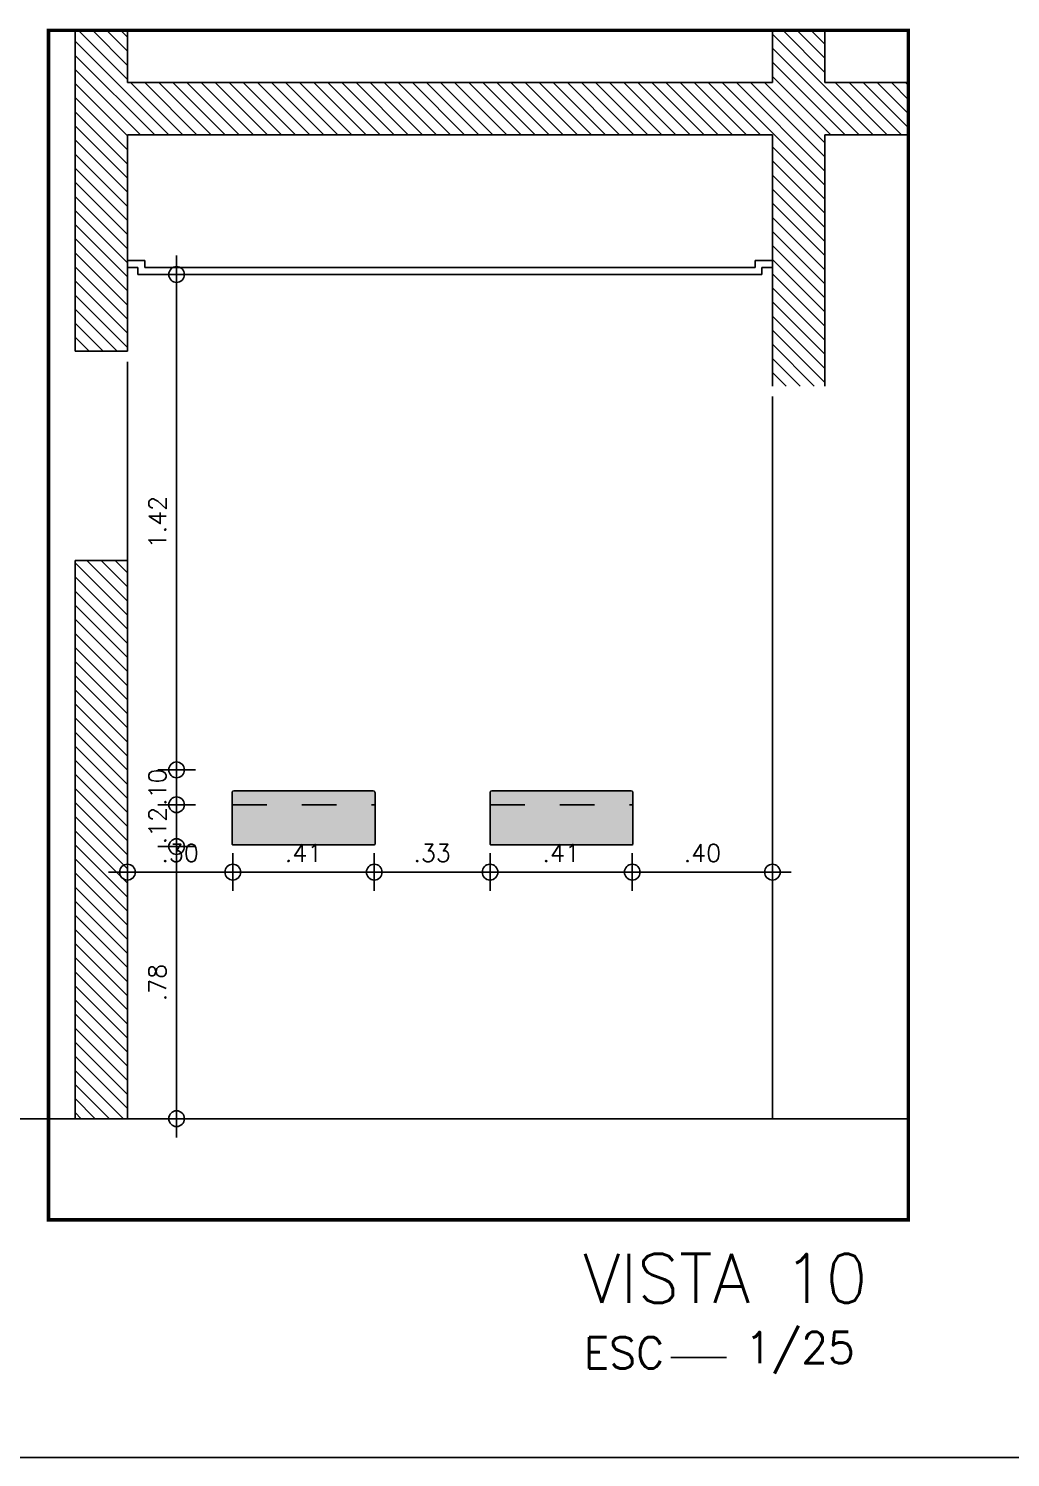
# Model space of a CAD drawing. Header units: millimetres. Extents: x 2182 to 2335, y 1488 to 1614.
# Drawn here: x 2298.516 to 2301.333, y 1508.75 to 1512.846 of the extents above; entities that cross this region are included whole.
import ezdxf

# ---------------------------------------------------------------- set-up
doc = ezdxf.new("R2010")
doc.units = ezdxf.units.MM
doc.linetypes.add('DIVIDE', pattern=[1.25, 0.5, -0.25, 0, -0.25, 0, -0.25])
doc.linetypes.add('HIDDEN2', pattern=[0.1875, 0.125, -0.0625])
for name, color, linetype in [('AI-Equip san', 1, 'Continuous'), ('COTA', 250, 'Continuous'), ('Esquadria', 2, 'Continuous'), ('Hachura', 8, 'Continuous'), ('PAREDE', 7, 'Continuous'), ('Prancha', 6, 'Continuous'), ('TEXTO', 7, 'Continuous')]:
    doc.layers.add(name, color=color, linetype=linetype)
doc.layers.add('AI-Hatch equip san', color=255, linetype='Continuous', lineweight=0)
doc.styles.add('NORMAL', font='romans.shx')
doc.styles.add('ROMANS', font='romans')
doc.dimstyles.new('D25', dxfattribs={"dimtxt": 0.05, "dimasz": 0.045, "dimexe": 0.18, "dimexo": 0.0625, "dimgap": 0.03, "dimtad": 1, "dimzin": 4, "dimdsep": 46, "dimtxsty": 'NORMAL', "dimblk1": 'DOT1', "dimblk2": 'DOT1', "dimsah": 1, "dimcen": 0.045, "dimse1": 1, "dimse2": 1, "dimclrd": 256, "dimclre": 256, "dimclrt": 7, "dimaunit": 1, "dimadec": 0, "dimazin": 0, "dimtfac": 1, "dimtix": 1, "dimtmove": 2, "dimatfit": 3, "dimldrblk": 'SMALL', "dimfxl": 1, "dimtvp": 1.75, "dimtolj": 1, "dimtzin": 0, "dimarcsym": 0})

# ---------------------------------------------------------------- blocks, each defined once
blk = doc.blocks.new('CUBA DE SEMI ENCAIXE DECA - L830 - VISTA')
at = {"layer": 'AI-Hatch equip san'}
blk.add_hatch(color=256, dxfattribs=at).paths.add_polyline_path([(0.205, 0.1499), (0.205, 0.002, -0.414214), (0.203, 0), (-0.203, 0, -0.414223), (-0.205, 0.002), (-0.205, 0.1499, -0.414214), (-0.1999, 0.155), (-0.0835, 0.155), (-0.0833, 0.155), (0.1999, 0.155, -0.414214)])
for p, q in [((-0.205, 0.002), (-0.205, 0.1499)), ((-0.1999, 0.155), (-0.0835, 0.155)), ((0.205, 0.1499), (0.205, 0.002)), ((0.203, 0), (-0.203, 0))]:
    blk.add_line(p, q)
for points in [[(-0.0833, 0.155), (0.1999, 0.155)], [(0.1845, 0.155), (0.1999, 0.155)], [(0.1845, 0.155), (0.1999, 0.155)]]:
    blk.add_lwpolyline(points)
at = {"color": 1, "linetype": 'HIDDEN2', "ltscale": 0.3}
blk.add_lwpolyline([(-0.205, 0.115), (0.205, 0.115)], dxfattribs=at)
for centre, radius, start, end in [((-0.1999, 0.1499), 0.00507, 90, 180), ((0.1999, 0.1499), 0.00507, 360, 90), ((-0.203, 0.002), 0.00203, 180, 270.0019), ((0.203, 0.002), 0.00203, 270, 0)]:
    blk.add_arc(centre, radius, start, end)
blk = doc.blocks.new('DOT1')
for p, q in [((0, 1.2), (0, -1.2)), ((-1.2, 0), (1.2, 0))]:
    blk.add_line(p, q)
blk.add_circle((0, 0), 0.5)
blk = doc.blocks.new('*D862')
at = {"layer": 'COTA', "linetype": 'Continuous', "lineweight": -2, "transparency": 16777216}
blk.add_line((2298.9407, 1509.766), (2298.9407, 1510.456), dxfattribs=at)
at = {"layer": 'Defpoints', "color": 0, "linetype": 'Continuous', "transparency": 16777216}
for p in [(2298.7999, 1510.501), (2298.9407, 1510.501), (2298.7999, 1509.721)]:
    blk.add_point(p, dxfattribs=at)
at = {"layer": 'COTA', "linetype": 'Continuous', "lineweight": -2, "transparency": 16777216, "xscale": 0.045, "yscale": 0.045, "zscale": 0.045}
for p, rotation in [((2298.9407, 1510.501), 90), ((2298.9407, 1509.721), 270)]:
    blk.add_blockref('DOT1', p, dxfattribs=dict(at, rotation=rotation))
at = {"layer": 'COTA', "color": 7, "linetype": 'Continuous', "transparency": 16777216, "insert": (2298.8857, 1510.111), "char_height": 0.05, "attachment_point": 5, "rotation": 90, "style": 'NORMAL'}
blk.add_mtext('\\A1;.78', dxfattribs=at)
blk = doc.blocks.new('_Small')
at = {"color": 0, "linetype": 'ByBlock', "lineweight": -2}
blk.add_circle((0, 0), 0.25, dxfattribs=at)
blk = doc.blocks.new('*D863')
at = {"layer": 'COTA', "linetype": 'Continuous', "lineweight": -2, "transparency": 16777216}
for p, q in [((2298.9407, 1510.666), (2298.9407, 1510.711)), ((2298.9407, 1510.501), (2298.9407, 1510.621)), ((2298.9407, 1510.456), (2298.9407, 1510.411))]:
    blk.add_line(p, q, dxfattribs=at)
at = {"layer": 'Defpoints', "color": 0, "linetype": 'Continuous', "transparency": 16777216}
for p in [(2298.7999, 1510.621), (2298.9407, 1510.621), (2298.7999, 1510.501)]:
    blk.add_point(p, dxfattribs=at)
at = {"layer": 'COTA', "linetype": 'Continuous', "lineweight": -2, "transparency": 16777216, "xscale": 0.045, "yscale": 0.045, "zscale": 0.045}
for p, rotation in [((2298.9407, 1510.621), 270), ((2298.9407, 1510.501), 90)]:
    blk.add_blockref('DOT1', p, dxfattribs=dict(at, rotation=rotation))
at = {"layer": 'COTA', "color": 7, "linetype": 'Continuous', "transparency": 16777216, "insert": (2298.8857, 1510.561), "char_height": 0.05, "attachment_point": 5, "rotation": 90, "style": 'NORMAL'}
blk.add_mtext('\\A1;.12', dxfattribs=at)
blk = doc.blocks.new('*D864')
at = {"layer": 'COTA', "linetype": 'Continuous', "lineweight": -2, "transparency": 16777216}
for p, q in [((2298.9407, 1510.766), (2298.9407, 1510.811)), ((2298.9407, 1510.621), (2298.9407, 1510.721)), ((2298.9407, 1510.576), (2298.9407, 1510.531))]:
    blk.add_line(p, q, dxfattribs=at)
at = {"layer": 'Defpoints', "color": 0, "linetype": 'Continuous', "transparency": 16777216}
for p in [(2298.7999, 1510.721), (2298.9407, 1510.721), (2298.7999, 1510.621)]:
    blk.add_point(p, dxfattribs=at)
at = {"layer": 'COTA', "linetype": 'Continuous', "lineweight": -2, "transparency": 16777216, "xscale": 0.045, "yscale": 0.045, "zscale": 0.045}
for p, rotation in [((2298.9407, 1510.721), 270), ((2298.9407, 1510.621), 90)]:
    blk.add_blockref('DOT1', p, dxfattribs=dict(at, rotation=rotation))
at = {"layer": 'COTA', "color": 7, "linetype": 'Continuous', "transparency": 16777216, "insert": (2298.8857, 1510.671), "char_height": 0.05, "attachment_point": 5, "rotation": 90, "style": 'NORMAL'}
blk.add_mtext('\\A1;.10', dxfattribs=at)
blk = doc.blocks.new('*D865')
at = {"layer": 'COTA', "linetype": 'Continuous', "lineweight": -2, "transparency": 16777216}
blk.add_line((2298.9407, 1510.766), (2298.9407, 1512.096), dxfattribs=at)
at = {"layer": 'Defpoints', "color": 0, "linetype": 'Continuous', "transparency": 16777216}
for p in [(2298.8299, 1512.141), (2298.9407, 1512.141), (2298.7999, 1510.721)]:
    blk.add_point(p, dxfattribs=at)
at = {"layer": 'COTA', "linetype": 'Continuous', "lineweight": -2, "transparency": 16777216, "xscale": 0.045, "yscale": 0.045, "zscale": 0.045}
for p, rotation in [((2298.9407, 1512.141), 90), ((2298.9407, 1510.721), 270)]:
    blk.add_blockref('DOT1', p, dxfattribs=dict(at, rotation=rotation))
at = {"layer": 'COTA', "color": 7, "linetype": 'Continuous', "transparency": 16777216, "insert": (2298.8857, 1511.431), "char_height": 0.05, "attachment_point": 5, "rotation": 90, "style": 'NORMAL'}
blk.add_mtext('\\A1;1.42', dxfattribs=at)
blk = doc.blocks.new('*D866')
at = {"layer": 'COTA', "linetype": 'Continuous', "lineweight": -2, "transparency": 16777216}
blk.add_line((2298.8449, 1510.4277), (2299.057, 1510.4277), dxfattribs=at)
at = {"layer": 'Defpoints', "color": 0, "linetype": 'Continuous', "transparency": 16777216}
for p in [(2298.7999, 1510.501), (2299.102, 1510.508), (2299.102, 1510.4277)]:
    blk.add_point(p, dxfattribs=at)
at = {"layer": 'COTA', "linetype": 'Continuous', "lineweight": -2, "transparency": 16777216, "xscale": 0.045, "yscale": 0.045, "zscale": 0.045, "rotation": 180}
blk.add_blockref('DOT1', (2298.7999, 1510.4277), dxfattribs=at)
at = {"layer": 'COTA', "linetype": 'Continuous', "lineweight": -2, "transparency": 16777216, "xscale": 0.045, "yscale": 0.045, "zscale": 0.045}
blk.add_blockref('DOT1', (2299.102, 1510.4277), dxfattribs=at)
at = {"layer": 'COTA', "color": 7, "linetype": 'Continuous', "transparency": 16777216, "insert": (2298.951, 1510.4827), "char_height": 0.05, "attachment_point": 5, "style": 'NORMAL'}
blk.add_mtext('\\A1;.30', dxfattribs=at)
blk = doc.blocks.new('*D867')
at = {"layer": 'COTA', "linetype": 'Continuous', "lineweight": -2, "transparency": 16777216}
blk.add_line((2299.147, 1510.4277), (2299.4629, 1510.4277), dxfattribs=at)
at = {"layer": 'Defpoints', "color": 0, "linetype": 'Continuous', "transparency": 16777216}
for p in [(2299.102, 1510.508), (2299.5079, 1510.506), (2299.5079, 1510.4277)]:
    blk.add_point(p, dxfattribs=at)
at = {"layer": 'COTA', "linetype": 'Continuous', "lineweight": -2, "transparency": 16777216, "xscale": 0.045, "yscale": 0.045, "zscale": 0.045, "rotation": 180}
blk.add_blockref('DOT1', (2299.102, 1510.4277), dxfattribs=at)
at = {"layer": 'COTA', "linetype": 'Continuous', "lineweight": -2, "transparency": 16777216, "xscale": 0.045, "yscale": 0.045, "zscale": 0.045}
blk.add_blockref('DOT1', (2299.5079, 1510.4277), dxfattribs=at)
at = {"layer": 'COTA', "color": 7, "linetype": 'Continuous', "transparency": 16777216, "insert": (2299.3049, 1510.4827), "char_height": 0.05, "attachment_point": 5, "style": 'NORMAL'}
blk.add_mtext('\\A1;.41', dxfattribs=at)
blk = doc.blocks.new('*D868')
at = {"layer": 'COTA', "linetype": 'Continuous', "lineweight": -2, "transparency": 16777216}
blk.add_line((2299.5529, 1510.4277), (2299.7949, 1510.4277), dxfattribs=at)
at = {"layer": 'Defpoints', "color": 0, "linetype": 'Continuous', "transparency": 16777216}
for p in [(2299.5079, 1510.506), (2299.8399, 1510.501), (2299.8399, 1510.4277)]:
    blk.add_point(p, dxfattribs=at)
at = {"layer": 'COTA', "linetype": 'Continuous', "lineweight": -2, "transparency": 16777216, "xscale": 0.045, "yscale": 0.045, "zscale": 0.045, "rotation": 180}
blk.add_blockref('DOT1', (2299.5079, 1510.4277), dxfattribs=at)
at = {"layer": 'COTA', "linetype": 'Continuous', "lineweight": -2, "transparency": 16777216, "xscale": 0.045, "yscale": 0.045, "zscale": 0.045}
blk.add_blockref('DOT1', (2299.8399, 1510.4277), dxfattribs=at)
at = {"layer": 'COTA', "color": 7, "linetype": 'Continuous', "transparency": 16777216, "insert": (2299.6739, 1510.4827), "char_height": 0.05, "attachment_point": 5, "style": 'NORMAL'}
blk.add_mtext('\\A1;.33', dxfattribs=at)
blk = doc.blocks.new('*D869')
at = {"layer": 'COTA', "linetype": 'Continuous', "lineweight": -2, "transparency": 16777216}
blk.add_line((2299.8849, 1510.4277), (2300.2029, 1510.4277), dxfattribs=at)
at = {"layer": 'Defpoints', "color": 0, "linetype": 'Continuous', "transparency": 16777216}
for p in [(2299.8399, 1510.501), (2300.2479, 1510.506), (2300.2479, 1510.4277)]:
    blk.add_point(p, dxfattribs=at)
at = {"layer": 'COTA', "linetype": 'Continuous', "lineweight": -2, "transparency": 16777216, "xscale": 0.045, "yscale": 0.045, "zscale": 0.045, "rotation": 180}
blk.add_blockref('DOT1', (2299.8399, 1510.4277), dxfattribs=at)
at = {"layer": 'COTA', "linetype": 'Continuous', "lineweight": -2, "transparency": 16777216, "xscale": 0.045, "yscale": 0.045, "zscale": 0.045}
blk.add_blockref('DOT1', (2300.2479, 1510.4277), dxfattribs=at)
at = {"layer": 'COTA', "color": 7, "linetype": 'Continuous', "transparency": 16777216, "insert": (2300.0439, 1510.4827), "char_height": 0.05, "attachment_point": 5, "style": 'NORMAL'}
blk.add_mtext('\\A1;.41', dxfattribs=at)
blk = doc.blocks.new('*D870')
at = {"layer": 'COTA', "linetype": 'Continuous', "lineweight": -2, "transparency": 16777216}
blk.add_line((2300.2929, 1510.4277), (2300.6049, 1510.4277), dxfattribs=at)
at = {"layer": 'Defpoints', "color": 0, "linetype": 'Continuous', "transparency": 16777216}
for p in [(2300.6499, 1510.621), (2300.2479, 1510.506), (2300.6499, 1510.4277)]:
    blk.add_point(p, dxfattribs=at)
at = {"layer": 'COTA', "linetype": 'Continuous', "lineweight": -2, "transparency": 16777216, "xscale": 0.045, "yscale": 0.045, "zscale": 0.045, "rotation": 180}
blk.add_blockref('DOT1', (2300.2479, 1510.4277), dxfattribs=at)
at = {"layer": 'COTA', "linetype": 'Continuous', "lineweight": -2, "transparency": 16777216, "xscale": 0.045, "yscale": 0.045, "zscale": 0.045}
blk.add_blockref('DOT1', (2300.6499, 1510.4277), dxfattribs=at)
at = {"layer": 'COTA', "color": 7, "linetype": 'Continuous', "transparency": 16777216, "insert": (2300.4489, 1510.4827), "char_height": 0.05, "attachment_point": 5, "style": 'NORMAL'}
blk.add_mtext('\\A1;.40', dxfattribs=at)

msp = doc.modelspace()

# ---------------------------------------------------------------- hatches: boundary and pattern name
at = {"layer": 'Hachura'}
h = msp.add_hatch(dxfattribs=at)
h.set_pattern_fill('ANSI31', color=256, scale=0.009, angle=-90)
h.set_pattern_definition([(315, (899.82491, 4408.30195), (0.02020557627, 0.02020557627), [])])
h.paths.add_polyline_path([(2298.7999, 1511.321), (2298.6499, 1511.321), (2298.6499, 1509.721), (2298.7999, 1509.721)])
h.paths.add_polyline_path([(2298.6499, 1511.921), (2298.7999, 1511.921), (2298.7999, 1512.541), (2300.6499, 1512.541), (2300.6499, 1511.821), (2300.7999, 1511.821), (2300.7999, 1512.541), (2301.0399, 1512.541), (2301.0399, 1512.691), (2300.7999, 1512.691), (2300.7999, 1512.841), (2300.6499, 1512.841), (2300.6499, 1512.691), (2298.7999, 1512.691), (2298.7999, 1512.841), (2298.6499, 1512.841)])

# ---------------------------------------------------------------- linework, layer by layer
at = {"layer": 'Esquadria', "color": 8}
for p, q in [((2298.7999, 1511.891), (2298.7999, 1511.321)), ((2300.6499, 1511.791), (2300.6499, 1509.721))]:
    msp.add_line(p, q, dxfattribs=at)
at = {"layer": 'PAREDE'}
for p, q in [((2298.7999, 1512.841), (2298.6499, 1512.841)), ((2298.6499, 1512.691), (2298.6499, 1512.841)), ((2298.7999, 1512.691), (2298.7999, 1512.841)), ((2301.0399, 1512.841), (2300.6499, 1512.841)), ((2300.6499, 1512.691), (2300.6499, 1512.841)), ((2300.7999, 1512.691), (2300.7999, 1512.841)), ((2301.0399, 1512.541), (2301.0399, 1512.841)), ((2298.6499, 1511.921), (2298.6499, 1512.691)), ((2300.6499, 1512.691), (2298.7999, 1512.691)), ((2301.0399, 1512.691), (2300.7999, 1512.691)), ((2300.6499, 1512.541), (2298.7999, 1512.541)), ((2298.7999, 1511.921), (2298.7999, 1512.541)), ((2300.6499, 1511.821), (2300.6499, 1512.541)), ((2301.0399, 1512.541), (2300.7999, 1512.541)), ((2300.7999, 1511.821), (2300.7999, 1512.541)), ((2298.8499, 1512.181), (2298.7999, 1512.181)), ((2298.8499, 1512.161), (2298.8499, 1512.181)), ((2300.6499, 1512.181), (2300.5999, 1512.181)), ((2300.5999, 1512.161), (2300.5999, 1512.181)), ((2298.8299, 1512.161), (2298.7999, 1512.161)), ((2298.8299, 1512.141), (2298.8299, 1512.161)), ((2300.6199, 1512.141), (2298.8299, 1512.141)), ((2300.5999, 1512.161), (2298.8499, 1512.161)), ((2300.6499, 1512.161), (2300.6199, 1512.161)), ((2300.6199, 1512.141), (2300.6199, 1512.161)), ((2298.7999, 1511.921), (2298.6499, 1511.921)), ((2298.6499, 1509.721), (2298.6499, 1511.321)), ((2298.7999, 1511.321), (2298.6499, 1511.321)), ((2298.7999, 1509.721), (2298.7999, 1511.321)), ((2300.6499, 1509.721), (2300.6499, 1510.721)), ((2301.0399, 1509.721), (2298.4099, 1509.721))]:
    msp.add_line(p, q, dxfattribs=at)
at = {"layer": 'Prancha', "color": 7}
msp.add_line((2300.3581, 1509.0361), (2300.518, 1509.0361), dxfattribs=at)
at = {"layer": 'Prancha', "color": 2}
msp.add_line((2307.6789, 1508.7499), (2291.2031, 1508.7499), dxfattribs=at)
at = {"layer": 'TEXTO', "color": 211, "linetype": 'DIVIDE', "const_width": 0.01}
msp.add_lwpolyline([(2301.0399, 1509.4311), (2298.5732, 1509.4311), (2298.5732, 1512.841), (2301.0399, 1512.841)], close=True, dxfattribs=at)

# ---------------------------------------------------------------- block references
at = {"layer": 'AI-Equip san'}
for p in [(2299.3049, 1510.506), (2300.0449, 1510.506)]:
    msp.add_blockref('CUBA DE SEMI ENCAIXE DECA - L830 - VISTA', p, dxfattribs=at)

# ---------------------------------------------------------------- texts
at = {"layer": 'Prancha', "color": 2, "insert": (2300.1063, 1509.2635), "char_height": 0.14, "attachment_point": 4, "style": 'ROMANS'}
msp.add_mtext('VISTA 10', dxfattribs=at)
at = {"layer": 'Prancha', "color": 7, "char_height": 0.0896, "attachment_point": 4, "style": 'ROMANS'}
for s, insert in [('1/25', (2300.5711, 1509.05)), ('ESC', (2300.1089, 1509.05))]:
    msp.add_mtext(s, dxfattribs=dict(at, insert=insert))

# ---------------------------------------------------------------- dimensions: what is measured, and where the dimension line sits
at = {"layer": 'COTA', "color": 2, "linetype": 'Continuous'}
for base, p1, p2, picture, middle in [((2298.9407, 1512.141), (2298.7999, 1510.721), (2298.8299, 1512.141), '*D865', (2298.8857, 1511.431)), ((2298.9407, 1510.721), (2298.7999, 1510.621), (2298.7999, 1510.721), '*D864', (2298.8857, 1510.671)), ((2298.9407, 1510.621), (2298.7999, 1510.501), (2298.7999, 1510.621), '*D863', (2298.8857, 1510.561)), ((2298.9407, 1510.501), (2298.7999, 1509.721), (2298.7999, 1510.501), '*D862', (2298.8857, 1510.111))]:
    dim = msp.add_linear_dim(base=base, p1=p1, p2=p2, angle=90, dimstyle='D25', dxfattribs=at)
    dim.commit()
    dim.dimension.update_dxf_attribs({"geometry": picture, "text_midpoint": middle})
for base, p1, p2, picture, middle in [((2300.6499, 1510.4277), (2300.2479, 1510.506), (2300.6499, 1510.621), '*D870', (2300.4489, 1510.4827)), ((2299.102, 1510.4277), (2298.7999, 1510.501), (2299.102, 1510.508), '*D866', (2298.951, 1510.4827)), ((2299.5079, 1510.4277), (2299.102, 1510.508), (2299.5079, 1510.506), '*D867', (2299.3049, 1510.4827)), ((2299.8399, 1510.4277), (2299.5079, 1510.506), (2299.8399, 1510.501), '*D868', (2299.6739, 1510.4827)), ((2300.2479, 1510.4277), (2299.8399, 1510.501), (2300.2479, 1510.506), '*D869', (2300.0439, 1510.4827))]:
    dim = msp.add_linear_dim(base=base, p1=p1, p2=p2, dimstyle='D25', dxfattribs=at)
    dim.commit()
    dim.dimension.update_dxf_attribs({"geometry": picture, "text_midpoint": middle})

doc.saveas('drawing.dxf')
